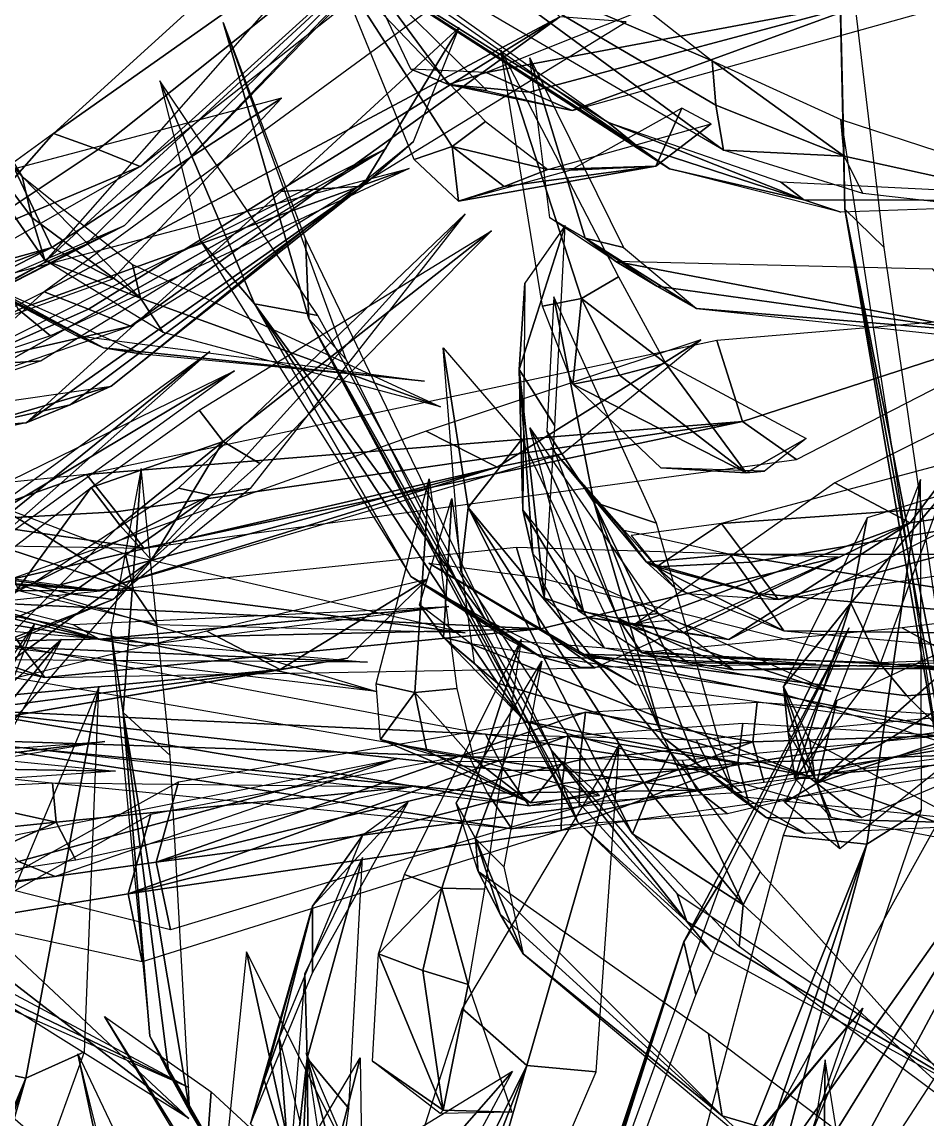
# Model space of a CAD drawing. Extents: x -26.4 to 26.4, y -33.5 to 33.5.
# Drawn here: x 1.54 to 9.38, y 18.03 to 27.55 of the extents above; entities that cross this region are included whole.
import ezdxf

# ---------------------------------------------------------------- set-up
doc = ezdxf.new("R2010")
doc.units = 0

msp = doc.modelspace()

# ---------------------------------------------------------------- linework, layer by layer
at = {"layer": 'weed040', "color": 3}
for points in [[(1.81286, 26.57775, -8.88409), (6.67431, 30.01245, -1.76129), (6.1217, 30.49804, -1.59869)], [(2.19812, 26.43823, -8.95257), (6.67431, 30.01245, -1.76129), (1.81286, 26.57775, -8.88409)], [(2.56286, 26.29321, -9.08148), (6.67431, 30.01245, -1.76129), (2.19812, 26.43823, -8.95257)], [(2.56286, 26.29321, -9.08148), (7.23498, 29.97363, -1.98577), (6.67431, 30.01245, -1.76129)], [(6.61682, 26.67663, -5.5772), (3.15539, 28.85522, 2.75335), (2.76098, 29.42761, 2.45855)], [(8.59985, 29.03173, 4.1845), (8.67126, 25.92224, 0.47113), (9.01147, 25.58935, 0.84613)], [(8.59985, 29.03173, 4.1845), (8.65844, 26.56604, 0.08294), (8.67126, 25.92224, 0.47113)], [(1.54113, 26.20422, -6.87982), (-0.13793, 28.18872, 2.03192), (-0.12731, 28.92883, 1.88616)], [(2.42846, 25.78198, -8.92327), (5.51855, 28.96728, -0.79559), (5.10473, 28.57617, -0.59564)], [(7.52099, 27.20874, -5.10333), (5.22558, 28.19274, 3.83477), (5.31274, 28.94274, 3.79193)], [(7.15148, 26.2705, -5.09417), (3.63, 28.72814, 3.10418), (3.15539, 28.85522, 2.75335)], [(7.15148, 26.2705, -5.09417), (3.15539, 28.85522, 2.75335), (6.86584, 26.47485, -5.30767)], [(6.86584, 26.47485, -5.30767), (3.15539, 28.85522, 2.75335), (6.61682, 26.67663, -5.5772)], [(1.7246, 25.45385, -8.65411), (5.10473, 28.57617, -0.59564), (4.42761, 28.52526, -0.27227)], [(2.09155, 25.61645, -8.75885), (5.10473, 28.57617, -0.59564), (1.7246, 25.45385, -8.65411)], [(2.42846, 25.78198, -8.92327), (5.10473, 28.57617, -0.59564), (2.09155, 25.61645, -8.75885)], [(1.73632, 25.48095, -6.53631), (-0.13793, 28.18872, 2.03192), (1.6239, 25.84936, -6.67767)], [(1.6239, 25.84936, -6.67767), (-0.13793, 28.18872, 2.03192), (1.54113, 26.20422, -6.87982)], [(1.73632, 25.48095, -6.53631), (0.17004, 27.7456, 2.29962), (-0.13793, 28.18872, 2.03192)], [(7.6195, 26.43347, -4.85211), (5.46728, 27.69104, 4.06439), (5.22558, 28.19274, 3.83477)], [(7.6195, 26.43347, -4.85211), (5.22558, 28.19274, 3.83477), (7.55285, 26.82348, -4.94952)], [(7.55285, 26.82348, -4.94952), (5.22558, 28.19274, 3.83477), (7.52099, 27.20874, -5.10333)], [(5.56213, 27.1062, -4.83782), (8.94592, 27.74157, 3.77911), (8.41711, 28.24438, 3.96954)], [(1.73156, 25.2041, -7.07757), (6.2008, 27.58996, 0.70257), (5.66174, 28.08544, 0.87908)], [(5.26806, 26.46533, -7.77447), (4.9392, 26.35327, -7.80999), (4.24047, 28.06018, -11.41497)], [(4.24047, 28.06018, -11.41497), (5.55517, 26.68322, -7.84552), (5.26806, 26.46533, -7.77447)], [(5.23547, 27.00183, -7.66094), (4.90844, 27.13549, -7.65216), (4.49279, 28.01513, -11.50726)], [(4.49279, 28.01513, -11.50726), (5.57165, 26.94946, -7.79937), (5.23547, 27.00183, -7.66094)], [(5.93786, 26.93774, -4.86602), (8.94592, 27.74157, 3.77911), (5.56213, 27.1062, -4.83782)], [(6.30664, 26.77844, -4.9616), (8.94592, 27.74157, 3.77911), (5.93786, 26.93774, -4.86602)], [(6.30664, 26.77844, -4.9616), (9.53442, 27.67968, 3.67071), (8.94592, 27.74157, 3.77911)], [(2.11499, 25.05468, -7.13104), (6.2008, 27.58996, 0.70257), (1.73156, 25.2041, -7.07757)], [(2.47863, 24.9071, -7.25299), (6.2008, 27.58996, 0.70257), (2.11499, 25.05468, -7.13104)], [(2.47863, 24.9071, -7.25299), (6.77502, 27.54675, 0.51434), (6.2008, 27.58996, 0.70257)], [(3.28393, 27.54125, 7.0556), (4.02478, 24.97009, 3.01446), (4.34997, 24.61743, 3.37994)], [(3.28393, 27.54125, 7.0556), (3.99694, 25.66149, 2.7127), (4.02478, 24.97009, 3.01446)], [(5.32666, 27.49694, 6.16021), (3.78417, 26.07495, 1.85797), (4.49023, 26.12109, 1.5888)], [(5.32666, 27.49694, 6.16021), (4.49023, 26.12109, 1.5888), (4.93188, 26.50854, 1.46356)], [(5.6903, 27.30102, -11.31353), (6.70764, 25.33483, -6.75787), (6.38903, 25.1488, -6.71392)], [(6.38903, 25.1488, -6.71392), (6.04956, 25.08068, -6.76336), (5.6903, 27.30102, -11.31353)], [(5.93969, 27.23327, -11.40802), (6.75341, 25.58935, -6.68572), (6.4187, 25.67211, -6.54949)], [(6.4187, 25.67211, -6.54949), (6.11511, 25.84606, -6.52825), (5.93969, 27.23327, -11.40802)], [(8.66503, 26.38183, -7.57342), (7.52099, 27.20874, -5.10333), (8.63574, 26.70007, -7.71588)], [(8.66503, 26.38183, -7.57342), (7.55285, 26.82348, -4.94952), (7.52099, 27.20874, -5.10333)], [(5.23547, 27.00183, -7.66094), (5.56213, 27.1062, -4.83782), (4.90844, 27.13549, -7.65216)], [(2.73278, 27.03405, 6.82452), (3.07995, 25.656, 2.25531), (3.55419, 25.10229, 2.45672)], [(2.73278, 27.03405, 6.82452), (3.55419, 25.10229, 2.45672), (4.10314, 24.99975, 2.68084)], [(5.23547, 27.00183, -7.66094), (5.93786, 26.93774, -4.86602), (5.56213, 27.1062, -4.83782)], [(6.30664, 26.77844, -4.9616), (5.93786, 26.93774, -4.86602), (5.23547, 27.00183, -7.66094)], [(5.57165, 26.94946, -7.79937), (6.30664, 26.77844, -4.9616), (5.23547, 27.00183, -7.66094)], [(3.7871, 26.88537, 5.4201), (1.47558, 26.2716, 1.27899), (1.79785, 25.59118, 1.19586)], [(3.7871, 26.88537, 5.4201), (1.79785, 25.59118, 1.19586), (2.32519, 25.31872, 1.1076)], [(7.25695, 26.79675, 8.9577), (6.29565, 26.26135, 4.30279), (7.0332, 26.29541, 4.14495)], [(7.25695, 26.79675, 8.9577), (7.0332, 26.29541, 4.14495), (7.51184, 26.66162, 4.15228)], [(7.6195, 26.43347, -4.85211), (7.55285, 26.82348, -4.94952), (8.66503, 26.38183, -7.57342)], [(5.55517, 26.68322, -7.84552), (6.09716, 26.26721, -4.9887), (5.26806, 26.46533, -7.77447)], [(6.09716, 26.26721, -4.9887), (7.51184, 26.66162, 4.15228), (7.0332, 26.29541, 4.14495)], [(8.31604, 26.0028, -7.75506), (6.86584, 26.47485, -5.30767), (6.61682, 26.67663, -5.5772)], [(8.31604, 26.0028, -7.75506), (6.61682, 26.67663, -5.5772), (8.11352, 26.15991, -7.9898)], [(8.66503, 26.38183, -7.57342), (8.63574, 26.70007, -7.71588), (11.54711, 25.74829, -11.76287)], [(0.96472, 25.61865, -11.42559), (1.81286, 26.57775, -8.88409), (0.63293, 25.72155, -11.37615)], [(0.96472, 25.61865, -11.42559), (2.19812, 26.43823, -8.95257), (1.81286, 26.57775, -8.88409)], [(9.51721, 20.99743, -7.3515), (8.67126, 25.92224, 0.47113), (8.65844, 26.56604, 0.08294)], [(1.39172, 24.58813, -6.76263), (1.17309, 24.67272, -7.02154), (4.69421, 26.44921, -10.2116)], [(4.69421, 26.44921, -10.2116), (1.70446, 24.60827, -6.56451), (1.39172, 24.58813, -6.76263)], [(2.31311, 24.38708, -7.15814), (4.93188, 26.50854, 1.46356), (4.49023, 26.12109, 1.5888)], [(5.26806, 26.46533, -7.77447), (5.32226, 25.99035, -4.97406), (4.9392, 26.35327, -7.80999)], [(5.26806, 26.46533, -7.77447), (5.7174, 26.11743, -4.95062), (5.32226, 25.99035, -4.97406)], [(6.09716, 26.26721, -4.9887), (5.7174, 26.11743, -4.95062), (5.26806, 26.46533, -7.77447)], [(7.15148, 26.2705, -5.09417), (6.86584, 26.47485, -5.30767), (8.31604, 26.0028, -7.75506)], [(2.56286, 26.29321, -9.08148), (2.19812, 26.43823, -8.95257), (0.96472, 25.61865, -11.42559)], [(8.82543, 26.05664, -7.50164), (7.6195, 26.43347, -4.85211), (8.66503, 26.38183, -7.57342)], [(11.54711, 25.74829, -11.76287), (8.82543, 26.05664, -7.50164), (8.66503, 26.38183, -7.57342)], [(-2.03564, 24.53173, -7.19073), (1.79785, 25.59118, 1.19586), (1.47558, 26.2716, 1.27899)], [(1.27416, 25.55712, -11.61676), (2.56286, 26.29321, -9.08148), (0.96472, 25.61865, -11.42559)], [(1.50891, 25.05285, -6.49896), (1.36132, 25.34143, -6.62823), (4.89489, 26.27453, -10.14935)], [(4.89489, 26.27453, -10.14935), (1.78723, 24.8225, -6.42205), (1.50891, 25.05285, -6.49896)], [(5.32226, 25.99035, -4.97406), (7.0332, 26.29541, 4.14495), (6.29565, 26.26135, 4.30279)], [(5.7174, 26.11743, -4.95062), (7.0332, 26.29541, 4.14495), (5.32226, 25.99035, -4.97406)], [(6.09716, 26.26721, -4.9887), (7.0332, 26.29541, 4.14495), (5.7174, 26.11743, -4.95062)], [(8.63574, 25.8955, -7.60125), (7.15148, 26.2705, -5.09417), (8.31604, 26.0028, -7.75506)], [(2.56726, 25.15026, -9.31109), (1.6239, 25.84936, -6.67767), (1.54113, 26.20422, -6.87982)], [(2.56726, 25.15026, -9.31109), (1.54113, 26.20422, -6.87982), (2.49804, 25.4425, -9.49383)], [(8.31604, 26.0028, -7.75506), (8.11352, 26.15991, -7.9898), (11.43542, 25.99328, -11.8189)], [(1.95751, 24.22448, -7.04022), (4.49023, 26.12109, 1.5888), (1.57519, 24.07031, -6.98052)], [(1.57519, 24.07031, -6.98052), (4.49023, 26.12109, 1.5888), (3.78417, 26.07495, 1.85797)], [(2.31311, 24.38708, -7.15814), (4.49023, 26.12109, 1.5888), (1.95751, 24.22448, -7.04022)], [(11.43542, 25.99328, -11.8189), (8.63574, 25.8955, -7.60125), (8.31604, 26.0028, -7.75506)], [(3.17407, 23.44335, -5.63873), (2.89575, 23.50451, -5.83905), (5.37902, 25.88159, -9.5711)], [(5.37902, 25.88159, -9.5711), (3.51721, 23.49975, -5.51055), (3.17407, 23.44335, -5.63873)], [(9.75341, 20.42871, -6.80474), (9.01147, 25.58935, 0.84613), (8.67126, 25.92224, 0.47113)], [(9.75341, 20.42871, -6.80474), (8.67126, 25.92224, 0.47113), (9.62304, 20.72863, -7.05267)], [(9.62304, 20.72863, -7.05267), (8.67126, 25.92224, 0.47113), (9.51721, 20.99743, -7.3515)], [(2.42846, 25.78198, -8.92327), (2.09155, 25.61645, -8.75885), (1.0548, 25.08105, -11.39337)], [(1.29028, 25.29162, -11.58489), (2.42846, 25.78198, -8.92327), (1.0548, 25.08105, -11.39337)], [(1.73632, 25.48095, -6.53631), (1.6239, 25.84936, -6.67767), (2.56726, 25.15026, -9.31109)], [(6.24694, 25.78088, 7.66644), (5.84924, 24.53283, 3.00238), (6.15722, 24.04248, 3.17742)], [(6.24694, 25.78088, 7.66644), (5.89794, 25.2799, 2.91998), (5.84924, 24.53283, 3.00238)], [(6.4187, 25.67211, -6.54949), (6.68493, 25.46887, -3.72528), (6.11511, 25.84606, -6.52825)], [(3.28356, 23.90771, -5.37762), (3.07409, 24.18054, -5.44976), (5.60791, 25.73291, -9.56451)], [(5.60791, 25.73291, -9.56451), (3.6018, 23.71618, -5.37542), (3.28356, 23.90771, -5.37762)], [(-1.73754, 24.24462, -7.17864), (1.79785, 25.59118, 1.19586), (-2.03564, 24.53173, -7.19073)], [(-1.44897, 23.95568, -7.23431), (1.79785, 25.59118, 1.19586), (-1.73754, 24.24462, -7.17864)], [(-1.44897, 23.95568, -7.23431), (2.32519, 25.31872, 1.1076), (1.79785, 25.59118, 1.19586)], [(1.0548, 25.08105, -11.39337), (2.09155, 25.61645, -8.75885), (1.7246, 25.45385, -8.65411)], [(4.90991, 22.73803, -6.41546), (3.55419, 25.10229, 2.45672), (3.07995, 25.656, 2.25531)], [(6.12902, 21.22851, -5.21356), (4.02478, 24.97009, 3.01446), (3.99694, 25.66149, 2.7127)], [(7.38476, 25.06201, -3.86773), (7.04016, 25.25354, -3.76336), (6.4187, 25.67211, -6.54949)], [(6.75341, 25.58935, -6.68572), (7.38476, 25.06201, -3.86773), (6.4187, 25.67211, -6.54949)], [(6.4187, 25.67211, -6.54949), (7.04016, 25.25354, -3.76336), (6.68493, 25.46887, -3.72528)], [(2.24609, 24.72106, -9.41363), (0.94714, 25.39196, -6.92559), (0.66259, 25.53479, -7.19549)], [(2.24609, 24.72106, -9.41363), (0.66259, 25.53479, -7.19549), (2.00878, 24.82543, -9.64654)], [(1.0548, 25.08105, -11.39337), (1.7246, 25.45385, -8.65411), (0.74609, 24.93127, -11.31939)], [(2.76391, 24.8518, -9.21514), (1.73632, 25.48095, -6.53631), (2.56726, 25.15026, -9.31109)], [(2.56726, 25.15026, -9.31109), (2.49804, 25.4425, -9.49383), (5.16552, 24.208, -12.50445)], [(6.68493, 25.46887, -3.72528), (9.89843, 24.8562, 4.95831), (9.43261, 25.40295, 5.18829)], [(7.04016, 25.25354, -3.76336), (9.89843, 24.8562, 4.95831), (6.68493, 25.46887, -3.72528)], [(1.26867, 25.24841, -6.71649), (0.94714, 25.39196, -6.92559), (2.24609, 24.72106, -9.41363)], [(6.70764, 25.33483, -6.75787), (7.11596, 24.58557, -3.9461), (6.38903, 25.1488, -6.71392)], [(2.58337, 24.6643, -9.2774), (1.26867, 25.24841, -6.71649), (2.24609, 24.72106, -9.41363)], [(5.8811, 23.31372, -6.19976), (5.84924, 24.53283, 3.00238), (5.89794, 25.2799, 2.91998)], [(7.38476, 25.06201, -3.86773), (9.89843, 24.8562, 4.95831), (7.04016, 25.25354, -3.76336)], [(1.03027, 24.57531, -9.7619), (1.73156, 25.2041, -7.07757), (0.70031, 24.6892, -9.72344)], [(1.03027, 24.57531, -9.7619), (2.11499, 25.05468, -7.13104), (1.73156, 25.2041, -7.07757)], [(5.16552, 24.208, -12.50445), (2.76391, 24.8518, -9.21514), (2.56726, 25.15026, -9.31109)], [(6.38903, 25.1488, -6.71392), (6.3125, 24.40576, -3.97064), (6.04956, 25.08068, -6.76336)], [(6.1499, 25.16235, 7.38629), (6.08911, 23.99633, 2.74603), (6.4956, 23.38256, 2.89508)], [(6.1499, 25.16235, 7.38629), (6.4956, 23.38256, 2.89508), (7.03796, 23.20092, 3.08148)], [(6.38903, 25.1488, -6.71392), (6.71679, 24.48229, -3.92633), (6.3125, 24.40576, -3.97064)], [(7.11596, 24.58557, -3.9461), (6.71679, 24.48229, -3.92633), (6.38903, 25.1488, -6.71392)], [(1.78723, 24.8225, -6.42205), (0.20153, 24.29772, -4.00506), (1.50891, 25.05285, -6.49896)], [(2.47863, 24.9071, -7.25299), (2.11499, 25.05468, -7.13104), (1.03027, 24.57531, -9.7619)], [(5.55737, 22.3656, -6.07305), (3.55419, 25.10229, 2.45672), (5.22302, 22.55346, -6.21441)], [(5.22302, 22.55346, -6.21441), (3.55419, 25.10229, 2.45672), (4.90991, 22.73803, -6.41546)], [(5.55737, 22.3656, -6.07305), (4.10314, 24.99975, 2.68084), (3.55419, 25.10229, 2.45672)], [(7.38476, 25.06201, -3.86773), (10.47998, 24.73095, 4.85028), (9.89843, 24.8562, 4.95831)], [(10.78723, 25.05651, 2.30914), (7.56201, 24.78369, -1.21527), (7.78503, 24.07983, -1.36358)], [(10.78723, 25.05651, 2.30914), (7.78503, 24.07983, -1.36358), (8.25048, 23.7517, -1.56903)], [(6.35607, 20.60742, -4.71624), (4.34997, 24.61743, 3.37994), (4.02478, 24.97009, 3.01446)], [(6.22644, 20.92932, -4.93707), (4.02478, 24.97009, 3.01446), (6.12902, 21.22851, -5.21356)], [(6.35607, 20.60742, -4.71624), (4.02478, 24.97009, 3.01446), (6.22644, 20.92932, -4.93707)], [(1.3507, 24.52001, -9.93548), (2.47863, 24.9071, -7.25299), (1.03027, 24.57531, -9.7619)], [(2.24609, 24.72106, -9.41363), (2.00878, 24.82543, -9.64654), (5.02783, 24.43139, -12.58282)], [(2.09704, 23.62023, -8.6856), (7.78503, 24.07983, -1.36358), (7.56201, 24.78369, -1.21527)], [(7.42138, 24.79028, 4.10357), (5.04211, 23.99707, 0.03094), (5.65698, 23.68395, -0.26824)], [(7.42138, 24.79028, 4.10357), (5.65698, 23.68395, -0.26824), (6.22094, 23.79968, -0.45025)], [(-0.10791, 22.03784, -5.70062), (-0.32434, 22.1455, -5.95367), (3.16638, 24.6892, -8.61822)], [(3.16638, 24.6892, -8.61822), (0.19018, 22.05468, -5.48126), (-0.10791, 22.03784, -5.70062)], [(5.02783, 24.43139, -12.58282), (2.58337, 24.6643, -9.2774), (2.24609, 24.72106, -9.41363)], [(5.19006, 24.71923, 8.79693), (5.40612, 23.33532, 4.16033), (5.3424, 22.78308, 4.39251)], [(5.19006, 24.71923, 8.79693), (5.87231, 23.92858, 4.12847), (5.40612, 23.33532, 4.16033)], [(1.70446, 24.60827, -6.56451), (-0.11083, 23.98205, -4.33612), (1.39172, 24.58813, -6.76263)], [(7.11596, 24.58557, -3.9461), (7.81433, 23.63562, 5.15936), (6.71679, 24.48229, -3.92633)], [(7.11596, 24.58557, -3.9461), (8.33435, 23.93408, 5.20733), (7.81433, 23.63562, 5.15936)], [(-0.04821, 22.46813, -5.36297), (-0.21557, 22.75964, -5.45343), (3.38061, 24.52185, -8.57025)], [(3.38061, 24.52185, -8.57025), (0.24584, 22.25207, -5.30548), (-0.04821, 22.46813, -5.36297)], [(6.0675, 22.55053, -5.95697), (6.15722, 24.04248, 3.17742), (5.84924, 24.53283, 3.00238)], [(6.0675, 22.55053, -5.95697), (5.84924, 24.53283, 3.00238), (5.96533, 22.93432, -6.04705)], [(5.96533, 22.93432, -6.04705), (5.84924, 24.53283, 3.00238), (5.8811, 23.31372, -6.19976)], [(6.71679, 24.48229, -3.92633), (7.81433, 23.63562, 5.15936), (6.3125, 24.40576, -3.97064)], [(2.31311, 24.38708, -7.15814), (1.95751, 24.22448, -7.04022), (1.09509, 24.03112, -9.78607)], [(1.35363, 24.24975, -9.93182), (2.31311, 24.38708, -7.15814), (1.09509, 24.03112, -9.78607)], [(6.3125, 24.40576, -3.97064), (7.81433, 23.63562, 5.15936), (7.07458, 23.68029, 5.30145)], [(10.05371, 24.28454, 6.71612), (8.58264, 23.55065, 2.21978), (9.23632, 23.20202, 2.06597)], [(10.05371, 24.28454, 6.71612), (9.23632, 23.20202, 2.06597), (9.82739, 23.29028, 2.01031)], [(1.09509, 24.03112, -9.78607), (1.95751, 24.22448, -7.04022), (1.57519, 24.07031, -6.98052)], [(3.28356, 23.90771, -5.37762), (2.13916, 23.50927, -2.80279), (3.07409, 24.18054, -5.44976)], [(7.60302, 23.19616, -6.92706), (11.56835, 23.48144, 1.46099), (11.35375, 24.19848, 1.55657)], [(1.09509, 24.03112, -9.78607), (1.57519, 24.07031, -6.98052), (0.77429, 23.89306, -9.74871)], [(2.35485, 23.29907, -8.742), (7.78503, 24.07983, -1.36358), (2.09704, 23.62023, -8.6856)], [(2.59509, 22.98413, -8.85992), (7.78503, 24.07983, -1.36358), (2.35485, 23.29907, -8.742)], [(2.59509, 22.98413, -8.85992), (8.25048, 23.7517, -1.56903), (7.78503, 24.07983, -1.36358)], [(1.42797, 22.70947, -8.47027), (5.65698, 23.68395, -0.26824), (5.04211, 23.99707, 0.03094)], [(6.70434, 22.37585, -9.02581), (6.35974, 22.44067, -9.01593), (5.93969, 24.02636, -12.69085)], [(5.93969, 24.02636, -12.69085), (7.05224, 22.4154, -9.14447), (6.70434, 22.37585, -9.02581)], [(7.09143, 21.34753, -6.14263), (6.4956, 23.38256, 2.89508), (6.08911, 23.99633, 2.74603)], [(3.28356, 23.90771, -5.37762), (2.38818, 23.18225, -2.73248), (2.13916, 23.50927, -2.80279)], [(2.6621, 22.87866, -2.71893), (2.38818, 23.18225, -2.73248), (3.28356, 23.90771, -5.37762)], [(3.6018, 23.71618, -5.37542), (2.6621, 22.87866, -2.71893), (3.28356, 23.90771, -5.37762)], [(7.16027, 21.21496, -4.70306), (5.40612, 23.33532, 4.16033), (5.87231, 23.92858, 4.12847)], [(7.97546, 23.65026, 10.0003), (7.81433, 23.63562, 5.15936), (8.33435, 23.93408, 5.20733)], [(2.208, 22.61938, -8.7116), (6.22094, 23.79968, -0.45025), (5.65698, 23.68395, -0.26824)], [(6.1228, 23.85461, -12.80364), (7.19909, 22.63732, -9.13165), (6.95263, 22.86071, -8.96868)], [(6.95263, 22.86071, -8.96868), (6.74499, 23.1383, -8.94122), (6.1228, 23.85461, -12.80364)], [(0.96215, 23.2207, -11.26446), (2.09704, 23.62023, -8.6856), (0.73181, 23.48217, -11.22528)], [(0.96215, 23.2207, -11.26446), (2.35485, 23.29907, -8.742), (2.09704, 23.62023, -8.6856)], [(1.82934, 22.6549, -8.56072), (5.65698, 23.68395, -0.26824), (1.42797, 22.70947, -8.47027)], [(2.208, 22.61938, -8.7116), (5.65698, 23.68395, -0.26824), (1.82934, 22.6549, -8.56072)], [(2.57312, 23.6748, 7.04974), (2.30834, 22.27551, 2.48162), (2.41674, 21.5581, 2.69256)], [(2.57312, 23.6748, 7.04974), (2.41674, 21.5581, 2.69256), (2.8236, 21.18603, 2.93499)], [(7.97546, 23.65026, 10.0003), (7.07458, 23.68029, 5.30145), (7.81433, 23.63562, 5.15936)], [(2.13916, 23.50927, -2.80279), (0.62011, 21.41455, 6.10894), (0.29235, 22.08361, 6.2276)], [(2.38818, 23.18225, -2.73248), (0.62011, 21.41455, 6.10894), (2.13916, 23.50927, -2.80279)], [(3.17407, 23.44335, -5.63873), (1.61437, 22.66735, -3.38909), (2.89575, 23.50451, -5.83905)], [(3.51721, 23.49975, -5.51055), (2.32849, 22.53662, -2.99945), (3.17407, 23.44335, -5.63873)], [(4.9447, 21.73205, -7.4577), (4.60778, 21.80749, -7.50604), (5.06884, 23.58361, -12.23895)], [(5.06884, 23.58361, -12.23895), (5.30688, 21.76721, -7.51666), (4.9447, 21.73205, -7.4577)], [(6.85705, 22.32604, -6.86627), (9.23632, 23.20202, 2.06597), (8.58264, 23.55065, 2.21978)], [(9.32714, 23.57775, -2.03338), (8.13696, 20.4906, -5.48638), (8.86169, 20.41735, -5.67352)], [(9.32714, 23.57775, -2.03338), (8.86169, 20.41735, -5.67352), (9.33374, 20.71508, -5.90277)], [(3.17407, 23.44335, -5.63873), (1.95825, 22.58825, -3.1701), (1.61437, 22.66735, -3.38909)], [(2.32849, 22.53662, -2.99945), (1.95825, 22.58825, -3.1701), (3.17407, 23.44335, -5.63873)], [(5.19299, 22.20776, -7.34014), (4.98388, 22.4923, -7.34124), (5.2633, 23.41259, -12.32354)], [(5.2633, 23.41259, -12.32354), (5.45776, 21.9862, -7.46685), (5.19299, 22.20776, -7.34014)], [(7.85241, 22.86291, -6.92266), (11.56835, 23.48144, 1.46099), (7.60302, 23.19616, -6.92706)], [(8.09265, 22.53845, -6.98602), (11.56835, 23.48144, 1.46099), (7.85241, 22.86291, -6.92266)], [(8.09265, 22.53845, -6.98602), (12.04736, 23.12988, 1.36468), (11.56835, 23.48144, 1.46099)], [(9.51318, 23.44555, 7.9671), (8.86315, 23.2445, 3.23309), (8.72399, 22.50549, 3.28216)], [(9.51318, 23.44555, 7.9671), (8.72399, 22.50549, 3.28216), (8.97778, 21.97448, 3.41363)], [(2.50683, 22.62011, -7.63751), (1.39135, 22.98706, -5.00482), (1.30749, 23.36169, -5.16851)], [(2.50683, 22.62011, -7.63751), (1.30749, 23.36169, -5.16851), (2.43725, 22.92956, -7.78619)], [(6.83068, 20.50488, -4.45697), (5.3424, 22.78308, 4.39251), (5.40612, 23.33532, 4.16033)], [(6.83068, 20.50488, -4.45697), (5.40612, 23.33532, 4.16033), (6.98083, 20.87109, -4.55218)], [(6.98083, 20.87109, -4.55218), (5.40612, 23.33532, 4.16033), (7.16027, 21.21496, -4.70306)], [(6.40441, 22.43627, -8.8526), (5.8811, 23.31372, -6.19976), (6.32751, 22.74792, -8.99066)], [(6.40441, 22.43627, -8.8526), (5.96533, 22.93432, -6.04705), (5.8811, 23.31372, -6.19976)], [(7.70373, 20.87768, -5.85406), (7.03796, 23.20092, 3.08148), (6.4956, 23.38256, 2.89508)], [(7.70373, 20.87768, -5.85406), (6.4956, 23.38256, 2.89508), (7.38549, 21.11462, -5.96649)], [(7.38549, 21.11462, -5.96649), (6.4956, 23.38256, 2.89508), (7.09143, 21.34753, -6.14263)], [(2.59509, 22.98413, -8.85992), (2.35485, 23.29907, -8.742), (0.96215, 23.2207, -11.26446)], [(1.20092, 23.00463, -11.44537), (2.59509, 22.98413, -8.85992), (0.96215, 23.2207, -11.26446)], [(7.66601, 22.19201, -6.92449), (9.82739, 23.29028, 2.01031), (9.23632, 23.20202, 2.06597)], [(8.13879, 21.78295, -5.9533), (8.72399, 22.50549, 3.28216), (8.86315, 23.2445, 3.23309)], [(2.6621, 22.87866, -2.71893), (0.62011, 21.41455, 6.10894), (2.38818, 23.18225, -2.73248)], [(6.95263, 22.86071, -8.96868), (7.6781, 22.92883, -6.22247), (6.74499, 23.1383, -8.94122)], [(7.03942, 22.8197, -9.69232), (7.60302, 23.19616, -6.92706), (6.8197, 23.09326, -9.70367)], [(7.26831, 22.25024, -6.86077), (9.23632, 23.20202, 2.06597), (6.85705, 22.32604, -6.86627)], [(7.03942, 22.8197, -9.69232), (7.85241, 22.86291, -6.92266), (7.60302, 23.19616, -6.92706)], [(7.66601, 22.19201, -6.92449), (9.23632, 23.20202, 2.06597), (7.26831, 22.25024, -6.86077)], [(1.24853, 22.50769, -6.89666), (6.03198, 22.28283, 1.05706), (5.82507, 22.98852, 1.21966)], [(1.50927, 22.61206, -4.89569), (1.39135, 22.98706, -5.00482), (2.50683, 22.62011, -7.63751)], [(2.50683, 22.62011, -7.63751), (2.43725, 22.92956, -7.78619), (5.38085, 22.25024, -11.86541)], [(8.61157, 22.90612, 5.10626), (5.82507, 22.98852, 1.21966), (6.03198, 22.28283, 1.05706)], [(6.0675, 22.55053, -5.95697), (5.96533, 22.93432, -6.04705), (6.40441, 22.43627, -8.8526)], [(6.95263, 22.86071, -8.96868), (7.91687, 22.59008, -6.26385), (7.6781, 22.92883, -6.22247)], [(7.6781, 22.92883, -6.22247), (12.10339, 22.21728, 1.9096), (11.91918, 22.92663, 2.08978)], [(7.91687, 22.59008, -6.26385), (12.10339, 22.21728, 1.9096), (7.6781, 22.92883, -6.22247)], [(2.6621, 22.87866, -2.71893), (1.11523, 21.08935, 6.23236), (0.62011, 21.41455, 6.10894)], [(5.06408, 22.85156, 10.35076), (6.03234, 22.72668, 5.66986), (6.37988, 22.0642, 5.75738)], [(5.06408, 22.85156, 10.35076), (6.37988, 22.0642, 5.75738), (6.85961, 21.7987, 6.0108)], [(8.61157, 22.90612, 5.10626), (6.03198, 22.28283, 1.05706), (6.50476, 21.94445, 0.88751)], [(7.19909, 22.63732, -9.13165), (8.14245, 22.26708, -6.37335), (6.95263, 22.86071, -8.96868)], [(8.14245, 22.26708, -6.37335), (7.91687, 22.59008, -6.26385), (6.95263, 22.86071, -8.96868)], [(8.09265, 22.53845, -6.98602), (7.85241, 22.86291, -6.92266), (7.03942, 22.8197, -9.69232)], [(1.07568, 22.76989, -11.41607), (2.208, 22.61938, -8.7116), (0.75781, 22.71533, -11.23443)], [(0.95996, 22.5, -6.32684), (0.98889, 22.82153, -6.45904), (4.61035, 21.74157, -9.84649)], [(6.03271, 22.03967, -8.93353), (5.22302, 22.55346, -6.21441), (4.90991, 22.73803, -6.41546)], [(6.03271, 22.03967, -8.93353), (4.90991, 22.73803, -6.41546), (5.77307, 22.18322, -9.11187)], [(6.40441, 22.43627, -8.8526), (6.32751, 22.74792, -8.99066), (8.54821, 21.73974, -12.11151)], [(7.30236, 22.59045, -9.81573), (8.09265, 22.53845, -6.98602), (7.03942, 22.8197, -9.69232)], [(1.61437, 22.66735, -3.38909), (-1.583, 21.03369, 5.16961), (-2.24951, 21.34094, 4.99713)], [(1.95825, 22.58825, -3.1701), (-1.583, 21.03369, 5.16961), (1.61437, 22.66735, -3.38909)], [(2.20654, 22.19458, -7.8012), (0.74609, 22.54211, -5.34246), (0.47399, 22.70141, -5.6054)], [(2.20654, 22.19458, -7.8012), (0.47399, 22.70141, -5.6054), (1.98095, 22.32128, -8.03814)], [(0.75781, 22.71533, -11.23443), (1.82934, 22.6549, -8.56072), (1.42797, 22.70947, -8.47027)], [(2.208, 22.61938, -8.7116), (1.82934, 22.6549, -8.56072), (0.75781, 22.71533, -11.23443)], [(5.0476, 22.70983, 6.47955), (3.14147, 22.26196, 2.11248), (3.77575, 21.93054, 1.86822)], [(5.0476, 22.70983, 6.47955), (3.77575, 21.93054, 1.86822), (4.35913, 22.02941, 1.76239)], [(8.96862, 21.99243, -3.15618), (6.37988, 22.0642, 5.75738), (6.03234, 22.72668, 5.66986)], [(2.32849, 22.53662, -2.99945), (-1.583, 21.03369, 5.16961), (1.95825, 22.58825, -3.1701)], [(2.71081, 22.31872, -7.56317), (1.50927, 22.61206, -4.89569), (2.50683, 22.62011, -7.63751)], [(5.38085, 22.25024, -11.86541), (2.71081, 22.31872, -7.56317), (2.50683, 22.62011, -7.63751)], [(5.55737, 22.3656, -6.07305), (5.22302, 22.55346, -6.21441), (6.03271, 22.03967, -8.93353)], [(6.58789, 22.1173, -8.81671), (6.0675, 22.55053, -5.95697), (6.40441, 22.43627, -8.8526)], [(8.14245, 22.26708, -6.37335), (12.10339, 22.21728, 1.9096), (7.91687, 22.59008, -6.26385)], [(2.32849, 22.53662, -2.99945), (-1.08349, 21.11938, 5.49041), (-1.583, 21.03369, 5.16961)], [(1.06103, 22.38464, -5.1286), (0.74609, 22.54211, -5.34246), (2.20654, 22.19458, -7.8012)], [(4.61035, 21.74157, -9.84649), (1.07385, 22.15905, -6.24407), (0.95996, 22.5, -6.32684)], [(1.49902, 22.17883, -6.93914), (6.03198, 22.28283, 1.05706), (1.24853, 22.50769, -6.89666)], [(2.20654, 22.19458, -7.8012), (1.98095, 22.32128, -8.03814), (5.23767, 22.47839, -11.92767)], [(5.23767, 22.47839, -11.92767), (2.53833, 22.13232, -7.65435), (2.20654, 22.19458, -7.8012)], [(5.19299, 22.20776, -7.34014), (5.4281, 22.15246, -4.50604), (4.98388, 22.4923, -7.34124)], [(8.17871, 21.38891, -5.82366), (8.72399, 22.50549, 3.28216), (8.13879, 21.78295, -5.9533)], [(8.23767, 20.98864, -5.76177), (8.72399, 22.50549, 3.28216), (8.17871, 21.38891, -5.82366)], [(8.23767, 20.98864, -5.76177), (8.97778, 21.97448, 3.41363), (8.72399, 22.50549, 3.28216)], [(10.90625, 22.50585, 7.29803), (9.16857, 22.29125, 2.84527), (9.79809, 21.94262, 2.61749)], [(2.53833, 22.13232, -7.65435), (1.06103, 22.38464, -5.1286), (2.20654, 22.19458, -7.8012)], [(6.38208, 21.94812, -8.86285), (5.55737, 22.3656, -6.07305), (6.03271, 22.03967, -8.93353)], [(6.70434, 22.37585, -9.02581), (6.91015, 22.07446, -6.20526), (6.35974, 22.44067, -9.01593)], [(8.54821, 21.73974, -12.11151), (6.58789, 22.1173, -8.81671), (6.40441, 22.43627, -8.8526)], [(6.81091, 22.32421, -9.70916), (6.85705, 22.32604, -6.86627), (6.46447, 22.37805, -9.72381)], [(7.05224, 22.4154, -9.14447), (7.70922, 21.92687, -6.32281), (6.70434, 22.37585, -9.02581)], [(7.70922, 21.92687, -6.32281), (7.31408, 21.99133, -6.23126), (6.70434, 22.37585, -9.02581)], [(6.70434, 22.37585, -9.02581), (7.31408, 21.99133, -6.23126), (6.91015, 22.07446, -6.20526)], [(7.1632, 22.36267, -9.81427), (7.66601, 22.19201, -6.92449), (6.81091, 22.32421, -9.70916)], [(0.46887, 20.10827, -5.9306), (0.14843, 20.13354, -6.07159), (1.6466, 22.32531, -10.39727)], [(1.73669, 21.86206, -7.04937), (1.49902, 22.17883, -6.93914), (0.4165, 22.31213, -9.60992)], [(0.66625, 22.09606, -9.77362), (1.73669, 21.86206, -7.04937), (0.4165, 22.31213, -9.60992)], [(1.6466, 22.32531, -10.39727), (0.8186, 20.19836, -5.87567), (0.46887, 20.10827, -5.9306)], [(0.6267, 22.16235, -6.6004), (0.4934, 22.34655, -6.86553), (4.53308, 21.99426, -9.91314)], [(0.5205, 21.62292, -6.81683), (3.77575, 21.93054, 1.86822), (3.14147, 22.26196, 2.11248)], [(5.55664, 21.36914, -2.49114), (0.97021, 21.58447, 5.5783), (0.71936, 22.281, 5.43548)], [(1.73669, 21.86206, -7.04937), (6.03198, 22.28283, 1.05706), (1.49902, 22.17883, -6.93914)], [(1.73669, 21.86206, -7.04937), (6.50476, 21.94445, 0.88751), (6.03198, 22.28283, 1.05706)], [(2.64782, 18.75183, -6.15032), (2.41674, 21.5581, 2.69256), (2.30834, 22.27551, 2.48162)], [(6.81091, 22.32421, -9.70916), (7.26831, 22.25024, -6.86077), (6.85705, 22.32604, -6.86627)], [(7.66601, 22.19201, -6.92449), (7.26831, 22.25024, -6.86077), (6.81091, 22.32421, -9.70916)], [(6.91015, 22.07446, -6.20526), (9.79809, 21.94262, 2.61749), (9.16857, 22.29125, 2.84527)], [(8.70751, 22.29309, 4.63458), (7.61437, 20.12145, 0.51177), (7.27563, 19.56884, 0.89373)], [(8.70751, 22.29309, 4.63458), (7.27563, 19.56884, 0.89373), (7.37963, 19.11108, 1.27642)], [(8.14245, 22.26708, -6.37335), (12.56481, 21.86828, 1.7481), (12.10339, 22.21728, 1.9096)], [(9.9541, 21.87487, -2.6098), (8.42773, 20.94433, 6.40667), (9.95703, 22.29125, -2.65191)], [(9.95703, 22.29125, -2.65191), (8.42773, 20.94433, 6.40667), (8.59985, 21.66284, 6.56048)], [(0.58752, 20.60412, -5.72918), (0.34399, 20.85131, -5.77789), (1.88208, 22.19274, -10.42767)], [(1.88208, 22.19274, -10.42767), (0.90979, 20.43347, -5.77789), (0.58752, 20.60412, -5.72918)], [(5.17724, 20.03393, -6.37298), (4.85351, 20.15222, -6.43414), (5.86462, 22.19165, -10.97113)], [(5.86462, 22.19165, -10.97113), (5.54748, 20.02551, -6.40447), (5.17724, 20.03393, -6.37298)], [(5.19299, 22.20776, -7.34014), (5.66064, 21.81188, -4.52325), (5.4281, 22.15246, -4.50604)], [(5.89611, 21.48303, -4.60821), (5.66064, 21.81188, -4.52325), (5.19299, 22.20776, -7.34014)], [(5.45776, 21.9862, -7.46685), (5.89611, 21.48303, -4.60821), (5.19299, 22.20776, -7.34014)], [(6.03271, 22.03967, -8.93353), (5.77307, 22.18322, -9.11187), (8.41857, 21.97814, -12.1452)], [(4.53308, 21.99426, -9.91314), (0.89624, 22.01806, -6.39129), (0.6267, 22.16235, -6.6004)], [(5.66064, 21.81188, -4.52325), (8.34313, 21.00842, 4.22882), (5.4281, 22.15246, -4.50604)], [(5.4281, 22.15246, -4.50604), (8.34313, 21.00842, 4.22882), (8.14868, 21.71447, 4.4057)], [(7.31408, 21.99133, -6.23126), (9.79809, 21.94262, 2.61749), (6.91015, 22.07446, -6.20526)], [(5.41381, 21.17578, -2.4179), (0.74572, 21.32995, 5.60577), (0.49853, 22.02905, 5.46807)], [(1.32031, 21.50573, -6.96624), (4.35913, 22.02941, 1.76239), (3.77575, 21.93054, 1.86822)], [(5.46948, 20.46533, -6.20196), (5.30175, 20.77331, -6.18914), (6.04516, 22.00268, -11.05828)], [(6.04516, 22.00268, -11.05828), (5.7163, 20.21997, -6.32794), (5.46948, 20.46533, -6.20196)], [(8.41857, 21.97814, -12.1452), (6.38208, 21.94812, -8.86285), (6.03271, 22.03967, -8.93353)], [(9.48388, 21.42663, -2.85809), (6.37988, 22.0642, 5.75738), (9.20922, 21.70312, -2.98004)], [(9.20922, 21.70312, -2.98004), (6.37988, 22.0642, 5.75738), (8.96862, 21.99243, -3.15618)], [(9.48388, 21.42663, -2.85809), (6.85961, 21.7987, 6.0108), (6.37988, 22.0642, 5.75738)], [(7.70922, 21.92687, -6.32281), (9.79809, 21.94262, 2.61749), (7.31408, 21.99133, -6.23126)], [(7.70922, 21.92687, -6.32281), (10.38989, 22.02136, 2.53656), (9.79809, 21.94262, 2.61749)], [(10.41882, 21.80163, -5.59405), (8.96862, 21.99243, -3.15618), (10.2163, 22.03857, -5.75555)], [(10.41882, 21.80163, -5.59405), (9.20922, 21.70312, -2.98004), (8.96862, 21.99243, -3.15618)], [(0.9281, 21.55444, -6.86224), (3.77575, 21.93054, 1.86822), (0.5205, 21.62292, -6.81683)], [(1.32031, 21.50573, -6.96624), (3.77575, 21.93054, 1.86822), (0.9281, 21.55444, -6.86224)], [(6.90356, 15.9624, -12.28729), (10.72314, 21.3706, -6.90618), (10.1936, 21.89941, -7.00909)], [(4.9447, 21.73205, -7.4577), (4.6455, 21.32409, -4.66278), (4.60778, 21.80749, -7.50604)], [(5.89611, 21.48303, -4.60821), (8.34313, 21.00842, 4.22882), (5.66064, 21.81188, -4.52325)], [(9.98596, 21.46691, -2.62554), (8.42773, 20.94433, 6.40667), (9.9541, 21.87487, -2.6098)], [(9.48388, 21.42663, -2.85809), (9.20922, 21.70312, -2.98004), (10.41882, 21.80163, -5.59405)], [(2.20581, 21.77636, 1.31195), (0.84863, 18.54235, -1.94293), (1.57336, 18.38635, -2.08868)], [(2.20581, 21.77636, 1.31195), (1.57336, 18.38635, -2.08868), (2.08093, 18.61669, -2.31683)], [(4.9447, 21.73205, -7.4577), (5.04797, 21.22668, -4.62396), (4.6455, 21.32409, -4.66278)], [(5.30688, 21.76721, -7.51666), (5.45117, 21.15527, -4.64703), (4.9447, 21.73205, -7.4577)], [(5.45117, 21.15527, -4.64703), (5.04797, 21.22668, -4.62396), (4.9447, 21.73205, -7.4577)], [(8.41125, 20.98681, -8.67242), (8.13879, 21.78295, -5.9533), (8.36767, 21.31567, -8.79364)], [(8.41125, 20.98681, -8.67242), (8.17871, 21.38891, -5.82366), (8.13879, 21.78295, -5.9533)], [(10.01525, 21.14758, 8.77569), (8.14868, 21.71447, 4.4057), (8.34313, 21.00842, 4.22882)], [(7.87182, 21.30468, -4.19256), (6.42163, 21.56176, -1.75946), (7.91174, 21.64855, -4.22991)], [(7.5122, 21.06555, -4.52947), (7.38073, 21.32153, -4.72833), (11.28857, 21.68408, -7.94073)], [(11.28857, 21.68408, -7.94073), (7.77917, 20.8645, -4.38043), (7.5122, 21.06555, -4.52947)], [(7.87182, 21.30468, -4.19256), (7.91174, 21.64855, -4.22991), (11.35339, 21.41748, -7.95098)], [(8.14978, 20.77844, 11.24102), (8.59985, 21.66284, 6.56048), (8.42773, 20.94433, 6.40667)], [(5.9342, 20.74987, -2.10076), (1.35107, 21.27282, 5.92657), (0.97021, 21.58447, 5.5783)], [(5.9342, 20.74987, -2.10076), (0.97021, 21.58447, 5.5783), (5.7207, 21.05383, -2.27435)], [(5.7207, 21.05383, -2.27435), (0.97021, 21.58447, 5.5783), (5.55664, 21.36914, -2.49114)], [(2.99353, 18.09887, -5.79034), (2.8236, 21.18603, 2.93499), (2.41674, 21.5581, 2.69256)], [(2.99353, 18.09887, -5.79034), (2.41674, 21.5581, 2.69256), (2.81115, 18.43212, -5.94085)], [(2.81115, 18.43212, -5.94085), (2.41674, 21.5581, 2.69256), (2.64782, 18.75183, -6.15032)], [(6.37329, 21.14648, -1.73565), (2.70166, 20.25915, 6.64581), (6.42163, 21.56176, -1.75946)], [(6.42163, 21.56176, -1.75946), (2.70166, 20.25915, 6.64581), (2.89685, 20.95568, 6.85638)], [(7.87182, 21.30468, -4.19256), (6.37329, 21.14648, -1.73565), (6.42163, 21.56176, -1.75946)], [(7.38879, 20.88537, -4.44268), (7.25988, 21.14465, -4.63824), (11.19958, 21.51855, -7.80523)], [(11.19958, 21.51855, -7.80523), (7.65283, 20.68066, -4.29364), (7.38879, 20.88537, -4.44268)], [(-1.75585, 21.11828, -5.27325), (-1.74304, 21.453, -5.36663), (2.34973, 21.0509, -8.33843)], [(5.89611, 21.48303, -4.60821), (8.81628, 20.6477, 4.13983), (8.34313, 21.00842, 4.22882)], [(7.74401, 21.11938, -4.09844), (6.27185, 21.35449, -1.67449), (7.78796, 21.46545, -4.12921)], [(7.74401, 21.11938, -4.09844), (7.78796, 21.46545, -4.12921), (11.2644, 21.25195, -7.81951)], [(11.35339, 21.41748, -7.95098), (7.97033, 20.95092, -4.21197), (7.87182, 21.30468, -4.19256)], [(9.98596, 21.46691, -2.62554), (8.62805, 20.37597, 6.46636), (8.42773, 20.94433, 6.40667)], [(5.78442, 20.54992, -2.03045), (1.12365, 21.01208, 5.9544), (0.74572, 21.32995, 5.60577)], [(5.57385, 20.8601, -2.20147), (0.74572, 21.32995, 5.60577), (5.41381, 21.17578, -2.4179)], [(5.78442, 20.54992, -2.03045), (0.74572, 21.32995, 5.60577), (5.57385, 20.8601, -2.20147)], [(6.22131, 20.9436, -1.65509), (2.46069, 19.98522, 6.67547), (6.27185, 21.35449, -1.67449)], [(6.27185, 21.35449, -1.67449), (2.46069, 19.98522, 6.67547), (2.65588, 20.67773, 6.89666)], [(4.6455, 21.32409, -4.66278), (5.94592, 20.77624, 4.513), (5.29333, 21.1333, 4.64483)], [(5.04797, 21.22668, -4.62396), (5.94592, 20.77624, 4.513), (4.6455, 21.32409, -4.66278)], [(7.5122, 21.06555, -4.52947), (5.55664, 21.36914, -2.49114), (7.38073, 21.32153, -4.72833)], [(7.5122, 21.06555, -4.52947), (5.7207, 21.05383, -2.27435), (5.55664, 21.36914, -2.49114)], [(7.74401, 21.11938, -4.09844), (6.22131, 20.9436, -1.65509), (6.27185, 21.35449, -1.67449)], [(7.28332, 15.80566, -12.23345), (10.72314, 21.3706, -6.90618), (6.90356, 15.9624, -12.28729)], [(7.99011, 20.64843, -8.74969), (7.09143, 21.34753, -6.14263), (7.73925, 20.83264, -8.90789)], [(7.99011, 20.64843, -8.74969), (7.38549, 21.11462, -5.96649), (7.09143, 21.34753, -6.14263)], [(7.6488, 15.61669, -12.23858), (10.72314, 21.3706, -6.90618), (7.28332, 15.80566, -12.23345)], [(7.6488, 15.61669, -12.23858), (11.30908, 21.25085, -6.99371), (10.72314, 21.3706, -6.90618)], [(8.23767, 20.98864, -5.76177), (8.17871, 21.38891, -5.82366), (8.41125, 20.98681, -8.67242)], [(8.41125, 20.98681, -8.67242), (8.36767, 21.31567, -8.79364), (10.21411, 20.33569, -12.05218)], [(-2.01989, 20.77917, -5.61712), (-2.13891, 20.98132, -5.8764), (2.25634, 21.30541, -8.39227)], [(2.25634, 21.30541, -8.39227), (-1.76428, 20.63928, -5.38714), (-2.01989, 20.77917, -5.61712)], [(5.45117, 21.15527, -4.64703), (5.94592, 20.77624, 4.513), (5.04797, 21.22668, -4.62396)], [(6.71423, 21.28198, 2.22052), (5.35449, 18.99243, -1.75177), (5.91479, 18.49694, -1.65802)], [(6.71423, 21.28198, 2.22052), (5.91479, 18.49694, -1.65802), (6.51538, 18.44348, -1.66131)], [(7.3009, 19.74645, -7.33758), (6.12902, 21.22851, -5.21356), (7.2185, 19.98486, -7.57781)], [(7.3009, 19.74645, -7.33758), (6.22644, 20.92932, -4.93707), (6.12902, 21.22851, -5.21356)], [(7.97033, 20.95092, -4.21197), (6.36816, 20.73889, -1.75836), (7.87182, 21.30468, -4.19256)], [(6.36816, 20.73889, -1.75836), (6.37329, 21.14648, -1.73565), (7.87182, 21.30468, -4.19256)], [(7.78979, 19.89001, -7.14056), (6.98083, 20.87109, -4.55218), (7.16027, 21.21496, -4.70306)], [(7.78979, 19.89001, -7.14056), (7.16027, 21.21496, -4.70306), (7.93591, 20.17565, -7.28082)], [(11.2644, 21.25195, -7.81951), (7.84143, 20.76306, -4.11749), (7.74401, 21.11938, -4.09844)], [(2.34973, 21.0509, -8.33843), (-1.61999, 20.781, -5.20733), (-1.75585, 21.11828, -5.27325)], [(1.50891, 20.26574, -5.42706), (1.31079, 20.46166, -5.63616), (4.79785, 21.15893, -9.25616)], [(4.79785, 21.15893, -9.25616), (1.82641, 20.1361, -5.28643), (1.50891, 20.26574, -5.42706)], [(6.36816, 20.73889, -1.75836), (2.70166, 20.25915, 6.64581), (6.37329, 21.14648, -1.73565)], [(6.23046, 21.13146, 9.33636), (5.29333, 21.1333, 4.64483), (5.94592, 20.77624, 4.513)], [(7.38879, 20.88537, -4.44268), (5.41381, 21.17578, -2.4179), (7.25988, 21.14465, -4.63824)], [(7.38879, 20.88537, -4.44268), (5.57385, 20.8601, -2.20147), (5.41381, 21.17578, -2.4179)], [(5.45117, 21.15527, -4.64703), (6.54431, 20.83813, 4.54119), (5.94592, 20.77624, 4.513)], [(6.23046, 21.13146, 9.33636), (5.94592, 20.77624, 4.513), (6.54431, 20.83813, 4.54119)], [(7.84143, 20.76306, -4.11749), (6.21252, 20.53381, -1.68438), (7.74401, 21.11938, -4.09844)], [(6.21252, 20.53381, -1.68438), (6.22131, 20.9436, -1.65509), (7.74401, 21.11938, -4.09844)], [(10.01525, 21.14758, 8.77569), (8.34313, 21.00842, 4.22882), (8.81628, 20.6477, 4.13983)], [(5.9342, 20.74987, -2.10076), (5.7207, 21.05383, -2.27435), (7.5122, 21.06555, -4.52947)], [(7.77917, 20.8645, -4.38043), (5.9342, 20.74987, -2.10076), (7.5122, 21.06555, -4.52947)], [(7.70373, 20.87768, -5.85406), (7.38549, 21.11462, -5.96649), (7.99011, 20.64843, -8.74969)], [(1.83557, 20.60742, -5.15789), (0.56298, 20.8883, -2.62847), (1.80297, 20.94909, -5.2337)], [(1.28405, 20.06176, 11.27362), (2.89685, 20.95568, 6.85638), (2.70166, 20.25915, 6.64581)], [(1.83557, 20.60742, -5.15789), (1.80297, 20.94909, -5.2337), (4.9143, 20.91284, -9.24261)], [(6.21252, 20.53381, -1.68438), (2.46069, 19.98522, 6.67547), (6.22131, 20.9436, -1.65509)], [(6.35607, 20.60742, -4.71624), (6.22644, 20.92932, -4.93707), (7.3009, 19.74645, -7.33758)], [(8.14978, 20.77844, 11.24102), (8.42773, 20.94433, 6.40667), (8.62805, 20.37597, 6.46636)], [(8.55261, 20.6488, -8.65997), (8.23767, 20.98864, -5.76177), (8.41125, 20.98681, -8.67242)], [(10.21411, 20.33569, -12.05218), (8.55261, 20.6488, -8.65997), (8.41125, 20.98681, -8.67242)], [(1.83557, 20.60742, -5.15789), (0.6018, 20.47961, -2.55267), (0.56298, 20.8883, -2.62847)], [(4.9143, 20.91284, -9.24261), (2.00659, 20.27819, -5.14654), (1.83557, 20.60742, -5.15789)], [(5.78442, 20.54992, -2.03045), (5.57385, 20.8601, -2.20147), (7.38879, 20.88537, -4.44268)], [(7.65283, 20.68066, -4.29364), (5.78442, 20.54992, -2.03045), (7.38879, 20.88537, -4.44268)], [(6.83068, 20.50488, -4.45697), (6.98083, 20.87109, -4.55218), (7.78979, 19.89001, -7.14056)], [(8.32812, 20.50854, -8.70428), (7.70373, 20.87768, -5.85406), (7.99011, 20.64843, -8.74969)], [(7.99011, 20.64843, -8.74969), (7.73925, 20.83264, -8.90789), (10.11157, 20.5902, -12.06536)], [(6.36816, 20.73889, -1.75836), (2.82653, 19.67285, 6.72857), (2.70166, 20.25915, 6.64581)], [(4.88464, 20.78027, 7.99896), (4.05737, 19.87976, 3.31146), (4.05773, 19.30187, 3.49237)], [(4.88464, 20.78027, 7.99896), (4.49096, 20.49133, 3.23931), (4.05737, 19.87976, 3.31146)], [(5.46948, 20.46533, -6.20196), (5.49218, 20.17968, -3.37188), (5.30175, 20.77331, -6.18914)], [(2.34826, 17.28222, -2.22052), (-1.73022, 19.93432, 5.68707), (-1.57604, 20.65795, 5.54351)], [(0.99475, 19.74243, 11.28424), (2.65588, 20.67773, 6.89666), (2.46069, 19.98522, 6.67547)], [(7.44995, 15.18347, -11.96136), (9.33374, 20.71508, -5.90277), (8.86169, 20.41735, -5.67352)], [(10.11157, 20.5902, -12.06536), (8.32812, 20.50854, -8.70428), (7.99011, 20.64843, -8.74969)], [(2.12268, 17.19287, -2.15423), (-2.05541, 19.83435, 5.70428), (-1.89648, 20.55761, 5.56585)], [(0.67614, 20.07824, -2.53289), (0.6018, 20.47961, -2.55267), (1.83557, 20.60742, -5.15789)], [(2.00659, 20.27819, -5.14654), (0.67614, 20.07824, -2.53289), (1.83557, 20.60742, -5.15789)], [(7.51257, 19.48974, -7.17462), (6.35607, 20.60742, -4.71624), (7.3009, 19.74645, -7.33758)], [(6.21252, 20.53381, -1.68438), (2.58044, 19.39672, 6.75457), (2.46069, 19.98522, 6.67547)], [(3.76806, 18.73754, -5.89654), (4.05737, 19.87976, 3.31146), (4.49096, 20.49133, 3.23931)], [(5.7163, 20.21997, -6.32794), (5.88146, 19.4663, -3.4953), (5.46948, 20.46533, -6.20196)], [(5.88146, 19.4663, -3.4953), (5.68408, 19.81018, -3.40081), (5.46948, 20.46533, -6.20196)], [(5.46948, 20.46533, -6.20196), (5.68408, 19.81018, -3.40081), (5.49218, 20.17968, -3.37188)], [(6.6842, 14.97363, -11.74493), (8.86169, 20.41735, -5.67352), (8.13696, 20.4906, -5.48638)], [(7.75463, 19.52929, -7.06658), (6.83068, 20.50488, -4.45697), (7.78979, 19.89001, -7.14056)], [(7.07348, 15.08935, -11.82366), (8.86169, 20.41735, -5.67352), (6.6842, 14.97363, -11.74493)], [(7.44995, 15.18347, -11.96136), (8.86169, 20.41735, -5.67352), (7.07348, 15.08935, -11.82366)], [(1.82641, 20.1361, -5.28643), (0.22314, 19.95849, -2.82806), (1.50891, 20.26574, -5.42706)], [(4.48913, 20.30053, 7.71002), (3.99035, 19.29418, 3.05914), (4.01123, 18.5603, 3.21514)], [(4.48913, 20.30053, 7.71002), (4.01123, 18.5603, 3.21514), (4.37231, 18.12414, 3.41766)], [(0.5802, 19.89367, -7.45587), (0.68823, 20.1925, -7.60418), (2.98474, 18.03881, -11.58636)], [(1.28405, 20.06176, 11.27362), (2.70166, 20.25915, 6.64581), (2.82653, 19.67285, 6.72857)], [(5.49218, 20.17968, -3.37188), (7.60888, 18.06042, 5.41094), (7.48876, 18.77233, 5.62957)], [(5.68408, 19.81018, -3.40081), (7.60888, 18.06042, 5.41094), (5.49218, 20.17968, -3.37188)], [(7.78979, 19.89001, -7.14056), (7.93591, 20.17565, -7.28082), (10.0625, 17.80664, -11.23406)], [(5.17724, 20.03393, -6.37298), (4.62792, 19.46447, -3.64215), (4.85351, 20.15222, -6.43414)], [(5.69982, 14.85351, -6.94537), (7.27563, 19.56884, 0.89373), (7.61437, 20.12145, 0.51177)], [(0.99475, 19.74243, 11.28424), (2.46069, 19.98522, 6.67547), (2.58044, 19.39672, 6.75457)], [(5.17724, 20.03393, -6.37298), (5.01208, 19.31982, -3.58282), (4.62792, 19.46447, -3.64215)], [(5.40612, 19.19934, -3.58721), (5.01208, 19.31982, -3.58282), (5.17724, 20.03393, -6.37298)], [(5.54748, 20.02551, -6.40447), (5.40612, 19.19934, -3.58721), (5.17724, 20.03393, -6.37298)], [(7.3009, 19.74645, -7.33758), (7.2185, 19.98486, -7.57781), (10.09729, 18.07324, -11.29119)], [(2.3164, 16.93029, -2.00152), (-1.73022, 19.93432, 5.68707), (2.34826, 17.28222, -2.22052)], [(2.33325, 16.56042, -1.82391), (-1.73022, 19.93432, 5.68707), (2.3164, 16.93029, -2.00152)], [(2.33325, 16.56042, -1.82391), (-1.58007, 19.4729, 6.04559), (-1.73022, 19.93432, 5.68707)], [(0.10852, 19.6853, -7.63494), (-0.01013, 19.90905, -7.87738), (2.984, 18.30761, -11.65045)], [(2.98474, 18.03881, -11.58636), (0.59411, 19.53076, -7.3786), (0.5802, 19.89367, -7.45587)], [(10.0625, 17.80664, -11.23406), (7.75463, 19.52929, -7.06658), (7.78979, 19.89001, -7.14056)], [(2.09887, 16.46887, -1.76092), (-2.05541, 19.83435, 5.70428), (2.08679, 16.8424, -1.93524)], [(2.08679, 16.8424, -1.93524), (-2.05541, 19.83435, 5.70428), (2.12268, 17.19287, -2.15423)], [(2.09887, 16.46887, -1.76092), (-1.91113, 19.36926, 6.06317), (-2.05541, 19.83435, 5.70428)], [(3.5205, 17.99157, -5.65411), (4.05737, 19.87976, 3.31146), (3.63732, 18.37133, -5.74383)], [(3.5205, 17.99157, -5.65411), (4.05773, 19.30187, 3.49237), (4.05737, 19.87976, 3.31146)], [(3.63732, 18.37133, -5.74383), (4.05737, 19.87976, 3.31146), (3.76806, 18.73754, -5.89654)], [(5.88146, 19.4663, -3.4953), (7.60888, 18.06042, 5.41094), (5.68408, 19.81018, -3.40081)], [(10.09729, 18.07324, -11.29119), (7.51257, 19.48974, -7.17462), (7.3009, 19.74645, -7.33758)], [(2.984, 18.30761, -11.65045), (0.35351, 19.46044, -7.47711), (0.10852, 19.6853, -7.63494)], [(5.58483, 14.25073, -6.39642), (7.37963, 19.11108, 1.27642), (7.27563, 19.56884, 0.89373)], [(5.58483, 14.25073, -6.39642), (7.27563, 19.56884, 0.89373), (5.63903, 14.57263, -6.64544)], [(5.63903, 14.57263, -6.64544), (7.27563, 19.56884, 0.89373), (5.69982, 14.85351, -6.94537)], [(3.48608, 19.48315, 3.20635), (3.24475, 17.13464, -0.95269), (3.99328, 17.15954, -1.01202)], [(3.48608, 19.48315, 3.20635), (3.99328, 17.15954, -1.01202), (4.4624, 17.53491, -1.08599)], [(4.62792, 19.46447, -3.64215), (5.18823, 18.10913, 5.5263), (4.57556, 18.53466, 5.64349)], [(5.01208, 19.31982, -3.58282), (5.18823, 18.10913, 5.5263), (4.62792, 19.46447, -3.64215)], [(5.88146, 19.4663, -3.4953), (8.04284, 17.64953, 5.32086), (7.60888, 18.06042, 5.41094)], [(5.40612, 19.19934, -3.58721), (5.18823, 18.10913, 5.5263), (5.01208, 19.31982, -3.58282)], [(3.77172, 16.42932, -5.81707), (4.01123, 18.5603, 3.21514), (3.99035, 19.29418, 3.05914)], [(5.40612, 19.19934, -3.58721), (5.78588, 18.09228, 5.59552), (5.18823, 18.10913, 5.5263)], [(8.48559, 14.65686, -10.41741), (12.74023, 18.57421, -3.15948), (12.2572, 19.15393, -3.16644)], [(3.87243, 14.35546, -9.71063), (5.91479, 18.49694, -1.65802), (5.35449, 18.99243, -1.75177)], [(8.82543, 18.99353, 6.56231), (7.58178, 17.49902, 2.12786), (7.23571, 17.10424, 2.42779)], [(8.82543, 18.99353, 6.56231), (8.29516, 17.69348, 1.99053), (7.58178, 17.49902, 2.12786)], [(2.25378, 18.92285, 10.61151), (3.125, 17.52246, 6.05841), (3.3861, 17.04785, 6.32537)], [(2.25378, 18.92285, 10.61151), (3.17736, 18.26806, 5.96575), (3.125, 17.52246, 6.05841)], [(3.32824, 17.54626, -8.6358), (2.81115, 18.43212, -5.94085), (2.64782, 18.75183, -6.15032)], [(3.32824, 17.54626, -8.6358), (2.64782, 18.75183, -6.15032), (3.18798, 17.80261, -8.8211)], [(8.95104, 17.66711, 10.05084), (7.48876, 18.77233, 5.62957), (7.60888, 18.06042, 5.41094)], [(3.84899, 17.69165, -8.53802), (3.63732, 18.37133, -5.74383), (3.76806, 18.73754, -5.89654)], [(3.84899, 17.69165, -8.53802), (3.76806, 18.73754, -5.89654), (3.95043, 17.99633, -8.67535)], [(-0.05407, 12.71887, -9.12359), (2.08093, 18.61669, -2.31683), (1.57336, 18.38635, -2.08868)], [(2.02416, 18.59802, 6.58392), (2.44311, 16.62304, 2.18206), (2.62951, 16.13708, 2.48895)], [(2.02416, 18.59802, 6.58392), (2.62329, 17.33276, 2.01104), (2.44311, 16.62304, 2.18206)], [(3.8955, 16.07885, -5.6336), (4.01123, 18.5603, 3.21514), (3.77172, 16.42932, -5.81707)], [(4.03906, 15.71154, -5.51275), (4.01123, 18.5603, 3.21514), (3.8955, 16.07885, -5.6336)], [(4.16723, 17.37597, -9.3814), (3.90063, 17.60229, -9.4074), (4.46899, 18.56323, -13.23138)], [(4.00134, 18.60717, 5.62774), (4.29541, 16.64208, 1.27532), (4.65502, 16.04626, 1.56793)], [(4.00134, 18.60717, 5.62774), (4.65502, 16.04626, 1.56793), (5.16552, 15.87707, 1.83563)], [(4.03906, 15.71154, -5.51275), (4.37231, 18.12414, 3.41766), (4.01123, 18.5603, 3.21514)], [(4.46899, 18.56323, -13.23138), (4.49133, 17.22363, -9.47406), (4.16723, 17.37597, -9.3814)], [(8.85107, 14.45947, -10.39544), (12.74023, 18.57421, -3.15948), (8.48559, 14.65686, -10.41741)], [(9.19897, 14.24633, -10.43865), (12.74023, 18.57421, -3.15948), (8.85107, 14.45947, -10.39544)], [(9.19897, 14.24633, -10.43865), (13.31188, 18.42041, -3.27337), (12.74023, 18.57421, -3.15948)], [(-0.84985, 12.59985, -8.9317), (1.57336, 18.38635, -2.08868), (0.84863, 18.54235, -1.94293)], [(4.25219, 14.2152, -9.62274), (5.91479, 18.49694, -1.65802), (3.87243, 14.35546, -9.71063)], [(4.63269, 14.06396, -9.59747), (5.91479, 18.49694, -1.65802), (4.25219, 14.2152, -9.62274)], [(5.16479, 18.08166, 10.37017), (4.57556, 18.53466, 5.64349), (5.18823, 18.10913, 5.5263)], [(4.63269, 14.06396, -9.59747), (6.51538, 18.44348, -1.66131), (5.91479, 18.49694, -1.65802)], [(8.50061, 18.54675, 4.46795), (8.16882, 16.44177, 0.18511), (8.46948, 15.81188, 0.46893)], [(10.35583, 18.54125, 3.70147), (8.19665, 16.90209, -0.24114), (8.86828, 16.76696, -0.55462)], [(8.50061, 18.54675, 4.46795), (8.46948, 15.81188, 0.46893), (8.97485, 15.57971, 0.70587)], [(10.35583, 18.54125, 3.70147), (8.86828, 16.76696, -0.55462), (9.36743, 17.0321, -0.76446)], [(3.16052, 17.00207, -1.45733), (-0.98278, 17.90991, 6.79998), (-0.46057, 18.40393, 7.02484)], [(-0.44482, 12.67016, -8.99981), (1.57336, 18.38635, -2.08868), (-0.84985, 12.59985, -8.9317)], [(-0.05407, 12.71887, -9.12359), (1.57336, 18.38635, -2.08868), (-0.44482, 12.67016, -8.99981)], [(2.99353, 18.09887, -5.79034), (2.81115, 18.43212, -5.94085), (3.32824, 17.54626, -8.6358)], [(3.5205, 17.99157, -5.65411), (3.63732, 18.37133, -5.74383), (3.84899, 17.69165, -8.53802)], [(5.79028, 18.44458, 6.08514), (3.64208, 17.12695, 2.02166), (4.17016, 16.59887, 1.91436)], [(5.79028, 18.44458, 6.08514), (4.17016, 16.59887, 1.91436), (4.75427, 16.51684, 1.8001)], [(2.92175, 16.90429, -1.38043), (-1.33251, 17.80261, 6.81976), (-0.81213, 18.29333, 7.0534)], [(5.60461, 16.02795, -2.76068), (3.125, 17.52246, 6.05841), (3.17736, 18.26806, 5.96575)], [(5.24865, 15.28381, -8.81744), (10.75866, 17.70776, -1.75103), (10.34558, 18.32336, -1.6181)], [(3.57543, 17.28662, -8.55377), (2.99353, 18.09887, -5.79034), (3.32824, 17.54626, -8.6358)], [(5.16479, 18.08166, 10.37017), (5.18823, 18.10913, 5.5263), (5.78588, 18.09228, 5.59552)], [(8.95104, 17.66711, 10.05084), (7.60888, 18.06042, 5.41094), (8.04284, 17.64953, 5.32086)]]:
    msp.add_3dface(points, dxfattribs=at)

doc.saveas('drawing.dxf')
